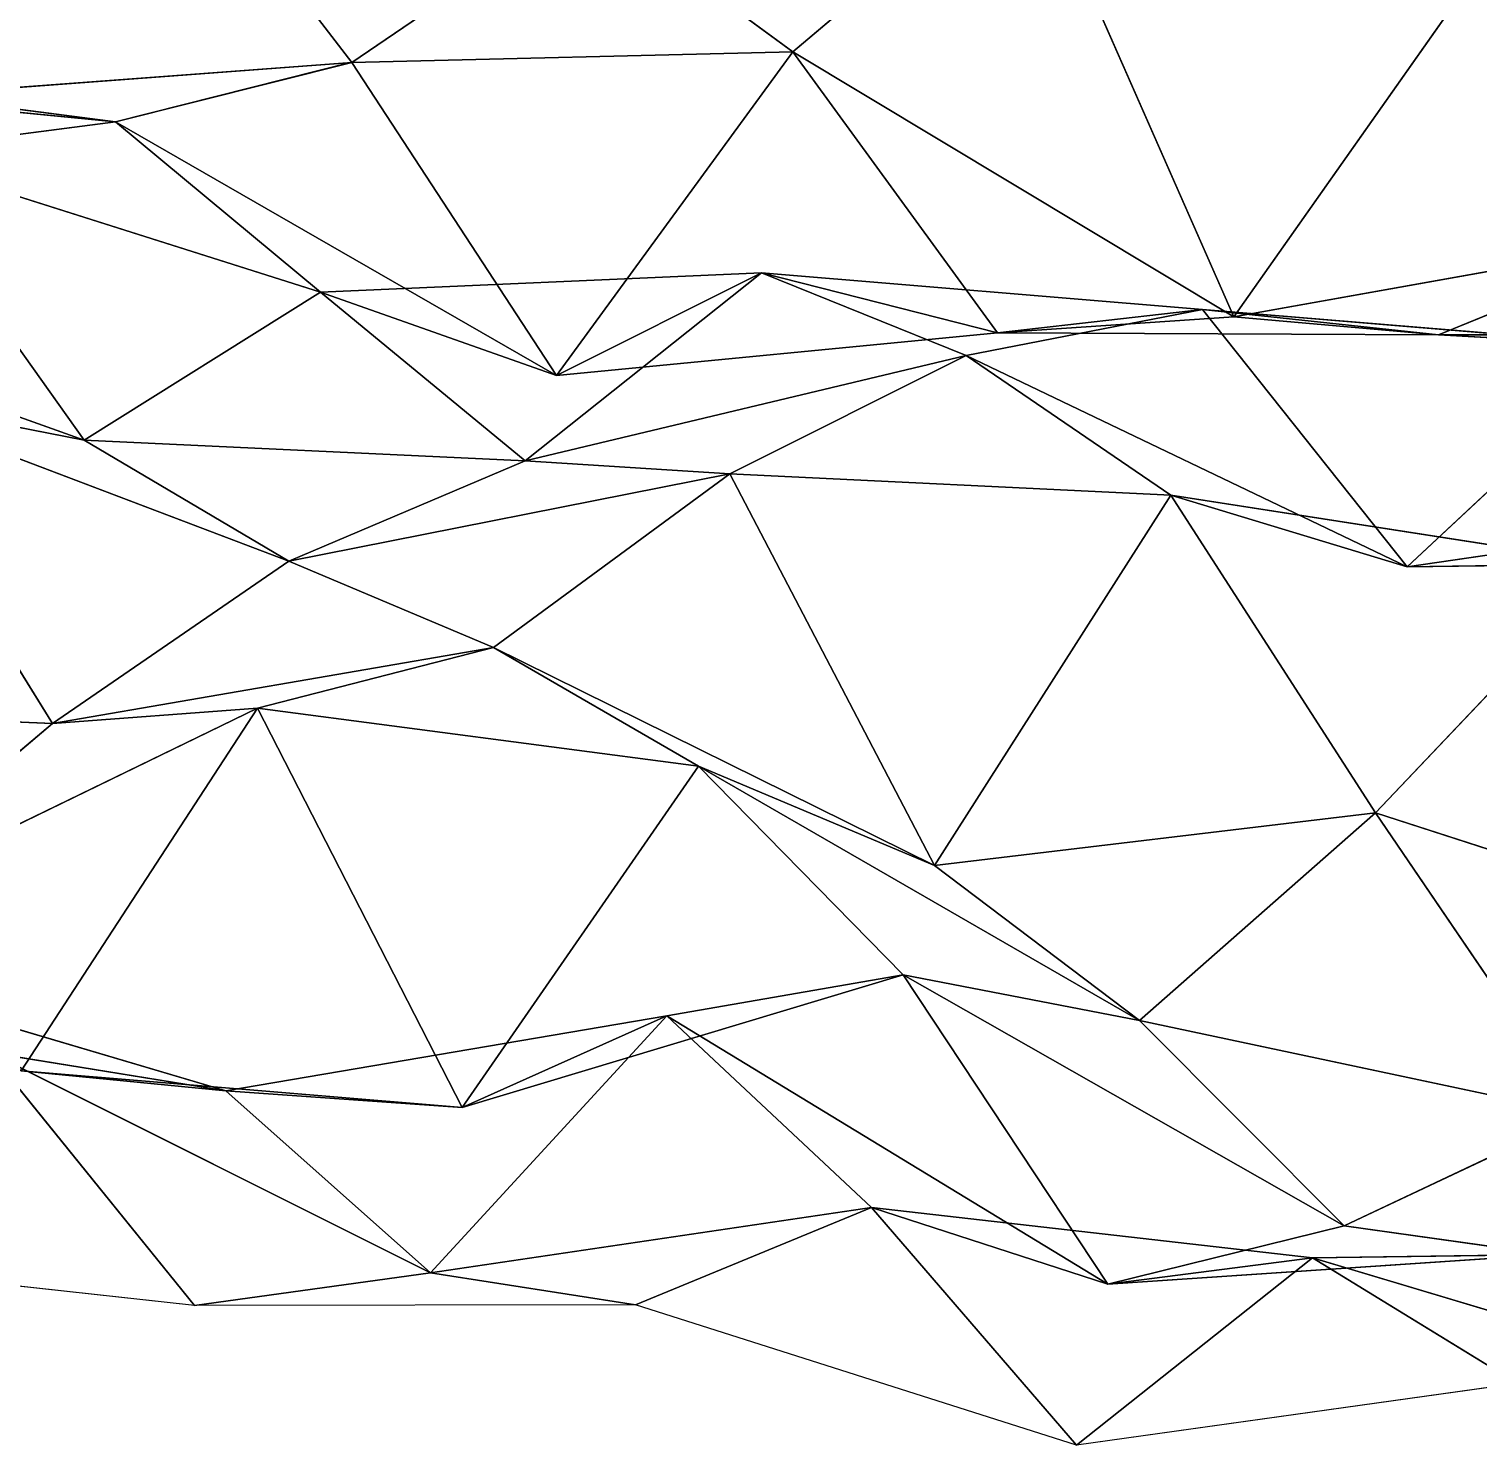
# Model space of a CAD drawing. Header units: metres. Extents: x -3703 to 431, y -1555 to 134.
# Drawn here: x -3436.8 to -3354.5, y -1554.9 to -1474.5 of the extents above; entities that cross this region are included whole.
import ezdxf

# ---------------------------------------------------------------- set-up
doc = ezdxf.new("R2010")
doc.units = ezdxf.units.M

msp = doc.modelspace()

# ---------------------------------------------------------------- linework, layer by layer
for p, q in [((-3430.1287, -1461.2551, -7481.9624), (-3418.5012, -1476.3724, -7518.9087)), ((-3418.5012, -1476.3724, -7518.9087), (-3430.1287, -1461.2551, -7481.9624)), ((-3380.0408, -1464.437, -7506.913), (-3393.4573, -1475.7732, -7531.874)), ((-3393.4573, -1475.7732, -7531.874), (-3380.0408, -1464.437, -7506.913)), ((-3380.0408, -1464.437, -7506.913), (-3368.413, -1490.8196, -7541.3403)), ((-3368.413, -1490.8196, -7541.3403), (-3380.0408, -1464.437, -7506.913)), ((-3405.0847, -1467.2485, -7493.4536), (-3418.5012, -1476.3724, -7518.9087)), ((-3418.5012, -1476.3724, -7518.9087), (-3405.0847, -1467.2485, -7493.4536)), ((-3405.0847, -1467.2485, -7493.4536), (-3393.4573, -1475.7732, -7531.874)), ((-3393.4573, -1475.7732, -7531.874), (-3405.0847, -1467.2485, -7493.4536)), ((-3354.9966, -1471.7637, -7518.1064), (-3368.413, -1490.8196, -7541.3403)), ((-3368.413, -1490.8196, -7541.3403), (-3354.9966, -1471.7637, -7518.1064)), ((-3393.4573, -1475.7732, -7531.874), (-3418.5012, -1476.3724, -7518.9087)), ((-3418.5012, -1476.3724, -7518.9087), (-3393.4573, -1475.7732, -7531.874)), ((-3393.4573, -1475.7732, -7531.874), (-3406.8733, -1494.1509, -7555.2603)), ((-3406.8733, -1494.1509, -7555.2603), (-3393.4573, -1475.7732, -7531.874)), ((-3368.413, -1490.8196, -7541.3403), (-3393.4573, -1475.7732, -7531.874)), ((-3393.4573, -1475.7732, -7531.874), (-3381.8293, -1491.7288, -7568.633)), ((-3381.8293, -1491.7288, -7568.633), (-3393.4573, -1475.7732, -7531.874)), ((-3393.4573, -1475.7732, -7531.874), (-3368.413, -1490.8196, -7541.3403)), ((-3418.5012, -1476.3724, -7518.9087), (-3443.5452, -1478.2482, -7505.6577)), ((-3443.5452, -1478.2482, -7505.6577), (-3418.5012, -1476.3724, -7518.9087)), ((-3418.5012, -1476.3724, -7518.9087), (-3431.9175, -1479.7538, -7545.6484)), ((-3431.9175, -1479.7538, -7545.6484), (-3418.5012, -1476.3724, -7518.9087)), ((-3418.5012, -1476.3724, -7518.9087), (-3406.8733, -1494.1509, -7555.2603)), ((-3406.8733, -1494.1509, -7555.2603), (-3418.5012, -1476.3724, -7518.9087)), ((-3431.9175, -1479.7538, -7545.6484), (-3456.9614, -1477.3015, -7533.365)), ((-3456.9614, -1477.3015, -7533.365), (-3431.9175, -1479.7538, -7545.6484)), ((-3443.5452, -1478.2482, -7505.6577), (-3431.9175, -1479.7538, -7545.6484)), ((-3431.9175, -1479.7538, -7545.6484), (-3443.5452, -1478.2482, -7505.6577)), ((-3431.9175, -1479.7538, -7545.6484), (-3445.334, -1481.4939, -7572.7544)), ((-3445.334, -1481.4939, -7572.7544), (-3431.9175, -1479.7538, -7545.6484)), ((-3406.8733, -1494.1509, -7555.2603), (-3431.9175, -1479.7538, -7545.6484)), ((-3431.9175, -1479.7538, -7545.6484), (-3420.2898, -1489.4221, -7583.813)), ((-3420.2898, -1489.4221, -7583.813), (-3431.9175, -1479.7538, -7545.6484)), ((-3431.9175, -1479.7538, -7545.6484), (-3406.8733, -1494.1509, -7555.2603)), ((-3420.2898, -1489.4221, -7583.813), (-3445.334, -1481.4939, -7572.7544)), ((-3445.334, -1481.4939, -7572.7544), (-3433.7063, -1497.8341, -7609.4272)), ((-3433.7063, -1497.8341, -7609.4272), (-3445.334, -1481.4939, -7572.7544)), ((-3445.334, -1481.4939, -7572.7544), (-3420.2898, -1489.4221, -7583.813)), ((-3343.3691, -1486.3613, -7555.1685), (-3368.413, -1490.8196, -7541.3403)), ((-3368.413, -1490.8196, -7541.3403), (-3343.3691, -1486.3613, -7555.1685)), ((-3343.3691, -1486.3613, -7555.1685), (-3356.7854, -1491.8448, -7581.4385)), ((-3356.7854, -1491.8448, -7581.4385), (-3343.3691, -1486.3613, -7555.1685)), ((-3395.2458, -1488.3224, -7596.89), (-3420.2898, -1489.4221, -7583.813)), ((-3420.2898, -1489.4221, -7583.813), (-3395.2458, -1488.3224, -7596.89)), ((-3395.2458, -1488.3224, -7596.89), (-3408.662, -1499.0067, -7621.996)), ((-3408.662, -1499.0067, -7621.996), (-3395.2458, -1488.3224, -7596.89)), ((-3406.8733, -1494.1509, -7555.2603), (-3395.2458, -1488.3224, -7596.89)), ((-3395.2458, -1488.3224, -7596.89), (-3406.8733, -1494.1509, -7555.2603)), ((-3381.8293, -1491.7288, -7568.633), (-3395.2458, -1488.3224, -7596.89)), ((-3370.202, -1490.4026, -7609.2563), (-3395.2458, -1488.3224, -7596.89)), ((-3395.2458, -1488.3224, -7596.89), (-3381.8293, -1491.7288, -7568.633)), ((-3395.2458, -1488.3224, -7596.89), (-3383.6182, -1493.0176, -7636.167)), ((-3383.6182, -1493.0176, -7636.167), (-3395.2458, -1488.3224, -7596.89)), ((-3395.2458, -1488.3224, -7596.89), (-3370.202, -1490.4026, -7609.2563)), ((-3433.7063, -1497.8341, -7609.4272), (-3458.7502, -1488.8964, -7598.5947)), ((-3458.7502, -1488.8964, -7598.5947), (-3433.7063, -1497.8341, -7609.4272)), ((-3420.2898, -1489.4221, -7583.813), (-3433.7063, -1497.8341, -7609.4272)), ((-3433.7063, -1497.8341, -7609.4272), (-3420.2898, -1489.4221, -7583.813)), ((-3406.8733, -1494.1509, -7555.2603), (-3420.2898, -1489.4221, -7583.813)), ((-3420.2898, -1489.4221, -7583.813), (-3406.8733, -1494.1509, -7555.2603)), ((-3420.2898, -1489.4221, -7583.813), (-3408.662, -1499.0067, -7621.996)), ((-3408.662, -1499.0067, -7621.996), (-3420.2898, -1489.4221, -7583.813)), ((-3370.202, -1490.4026, -7609.2563), (-3383.6182, -1493.0176, -7636.167)), ((-3383.6182, -1493.0176, -7636.167), (-3370.202, -1490.4026, -7609.2563)), ((-3381.8293, -1491.7288, -7568.633), (-3370.202, -1490.4026, -7609.2563)), ((-3370.202, -1490.4026, -7609.2563), (-3381.8293, -1491.7288, -7568.633)), ((-3368.413, -1490.8196, -7541.3403), (-3381.8293, -1491.7288, -7568.633)), ((-3381.8293, -1491.7288, -7568.633), (-3368.413, -1490.8196, -7541.3403)), ((-3356.7854, -1491.8448, -7581.4385), (-3370.202, -1490.4026, -7609.2563)), ((-3345.158, -1492.4833, -7621.622), (-3370.202, -1490.4026, -7609.2563)), ((-3370.202, -1490.4026, -7609.2563), (-3356.7854, -1491.8448, -7581.4385)), ((-3370.202, -1490.4026, -7609.2563), (-3358.5742, -1505.0293, -7646.312)), ((-3358.5742, -1505.0293, -7646.312), (-3370.202, -1490.4026, -7609.2563)), ((-3370.202, -1490.4026, -7609.2563), (-3345.158, -1492.4833, -7621.622)), ((-3368.413, -1490.8196, -7541.3403), (-3356.7854, -1491.8448, -7581.4385)), ((-3356.7854, -1491.8448, -7581.4385), (-3368.413, -1490.8196, -7541.3403)), ((-3381.8293, -1491.7288, -7568.633), (-3406.8733, -1494.1509, -7555.2603)), ((-3406.8733, -1494.1509, -7555.2603), (-3381.8293, -1491.7288, -7568.633)), ((-3356.7854, -1491.8448, -7581.4385), (-3381.8293, -1491.7288, -7568.633)), ((-3381.8293, -1491.7288, -7568.633), (-3356.7854, -1491.8448, -7581.4385)), ((-3331.7415, -1491.886, -7594.2603), (-3356.7854, -1491.8448, -7581.4385)), ((-3356.7854, -1491.8448, -7581.4385), (-3345.158, -1492.4833, -7621.622)), ((-3345.158, -1492.4833, -7621.622), (-3356.7854, -1491.8448, -7581.4385)), ((-3356.7854, -1491.8448, -7581.4385), (-3331.7415, -1491.886, -7594.2603)), ((-3345.158, -1492.4833, -7621.622), (-3358.5742, -1505.0293, -7646.312)), ((-3358.5742, -1505.0293, -7646.312), (-3345.158, -1492.4833, -7621.622)), ((-3383.6182, -1493.0176, -7636.167), (-3408.662, -1499.0067, -7621.996)), ((-3408.662, -1499.0067, -7621.996), (-3383.6182, -1493.0176, -7636.167)), ((-3383.6182, -1493.0176, -7636.167), (-3397.0347, -1499.7344, -7662.16)), ((-3397.0347, -1499.7344, -7662.16), (-3383.6182, -1493.0176, -7636.167)), ((-3358.5742, -1505.0293, -7646.312), (-3383.6182, -1493.0176, -7636.167)), ((-3383.6182, -1493.0176, -7636.167), (-3371.9907, -1500.9602, -7674.7173)), ((-3371.9907, -1500.9602, -7674.7173), (-3383.6182, -1493.0176, -7636.167)), ((-3383.6182, -1493.0176, -7636.167), (-3358.5742, -1505.0293, -7646.312)), ((-3433.7063, -1497.8341, -7609.4272), (-3447.1228, -1495.2025, -7637.511)), ((-3422.0786, -1504.7048, -7648.218), (-3447.1228, -1495.2025, -7637.511)), ((-3447.1228, -1495.2025, -7637.511), (-3433.7063, -1497.8341, -7609.4272)), ((-3447.1228, -1495.2025, -7637.511), (-3435.495, -1513.9236, -7673.6514)), ((-3435.495, -1513.9236, -7673.6514), (-3447.1228, -1495.2025, -7637.511)), ((-3447.1228, -1495.2025, -7637.511), (-3422.0786, -1504.7048, -7648.218)), ((-3408.662, -1499.0067, -7621.996), (-3433.7063, -1497.8341, -7609.4272)), ((-3433.7063, -1497.8341, -7609.4272), (-3422.0786, -1504.7048, -7648.218)), ((-3422.0786, -1504.7048, -7648.218), (-3433.7063, -1497.8341, -7609.4272)), ((-3433.7063, -1497.8341, -7609.4272), (-3408.662, -1499.0067, -7621.996)), ((-3408.662, -1499.0067, -7621.996), (-3422.0786, -1504.7048, -7648.218)), ((-3422.0786, -1504.7048, -7648.218), (-3408.662, -1499.0067, -7621.996)), ((-3408.662, -1499.0067, -7621.996), (-3397.0347, -1499.7344, -7662.16)), ((-3397.0347, -1499.7344, -7662.16), (-3408.662, -1499.0067, -7621.996)), ((-3397.0347, -1499.7344, -7662.16), (-3422.0786, -1504.7048, -7648.218)), ((-3422.0786, -1504.7048, -7648.218), (-3397.0347, -1499.7344, -7662.16)), ((-3397.0347, -1499.7344, -7662.16), (-3410.4512, -1509.5969, -7687.45)), ((-3410.4512, -1509.5969, -7687.45), (-3397.0347, -1499.7344, -7662.16)), ((-3371.9907, -1500.9602, -7674.7173), (-3397.0347, -1499.7344, -7662.16)), ((-3397.0347, -1499.7344, -7662.16), (-3385.4072, -1521.9865, -7697.511)), ((-3385.4072, -1521.9865, -7697.511), (-3397.0347, -1499.7344, -7662.16)), ((-3397.0347, -1499.7344, -7662.16), (-3371.9907, -1500.9602, -7674.7173)), ((-3371.9907, -1500.9602, -7674.7173), (-3385.4072, -1521.9865, -7697.511)), ((-3385.4072, -1521.9865, -7697.511), (-3371.9907, -1500.9602, -7674.7173)), ((-3358.5742, -1505.0293, -7646.312), (-3371.9907, -1500.9602, -7674.7173)), ((-3346.9468, -1504.8547, -7686.6777), (-3371.9907, -1500.9602, -7674.7173)), ((-3371.9907, -1500.9602, -7674.7173), (-3358.5742, -1505.0293, -7646.312)), ((-3371.9907, -1500.9602, -7674.7173), (-3360.3633, -1518.9825, -7711.014)), ((-3360.3633, -1518.9825, -7711.014), (-3371.9907, -1500.9602, -7674.7173)), ((-3371.9907, -1500.9602, -7674.7173), (-3346.9468, -1504.8547, -7686.6777)), ((-3333.5303, -1501.366, -7659.9624), (-3358.5742, -1505.0293, -7646.312)), ((-3358.5742, -1505.0293, -7646.312), (-3333.5303, -1501.366, -7659.9624)), ((-3422.0786, -1504.7048, -7648.218), (-3435.495, -1513.9236, -7673.6514)), ((-3435.495, -1513.9236, -7673.6514), (-3422.0786, -1504.7048, -7648.218)), ((-3422.0786, -1504.7048, -7648.218), (-3410.4512, -1509.5969, -7687.45)), ((-3410.4512, -1509.5969, -7687.45), (-3422.0786, -1504.7048, -7648.218)), ((-3346.9468, -1504.8547, -7686.6777), (-3360.3633, -1518.9825, -7711.014)), ((-3360.3633, -1518.9825, -7711.014), (-3346.9468, -1504.8547, -7686.6777)), ((-3358.5742, -1505.0293, -7646.312), (-3346.9468, -1504.8547, -7686.6777)), ((-3346.9468, -1504.8547, -7686.6777), (-3358.5742, -1505.0293, -7646.312)), ((-3410.4512, -1509.5969, -7687.45), (-3435.495, -1513.9236, -7673.6514)), ((-3435.495, -1513.9236, -7673.6514), (-3410.4512, -1509.5969, -7687.45)), ((-3410.4512, -1509.5969, -7687.45), (-3423.8674, -1513.0479, -7714.1743)), ((-3423.8674, -1513.0479, -7714.1743), (-3410.4512, -1509.5969, -7687.45)), ((-3385.4072, -1521.9865, -7697.511), (-3410.4512, -1509.5969, -7687.45)), ((-3410.4512, -1509.5969, -7687.45), (-3398.8235, -1516.3479, -7726.2676)), ((-3398.8235, -1516.3479, -7726.2676), (-3410.4512, -1509.5969, -7687.45)), ((-3410.4512, -1509.5969, -7687.45), (-3385.4072, -1521.9865, -7697.511)), ((-3435.495, -1513.9236, -7673.6514), (-3460.5393, -1512.8441, -7661.0615)), ((-3460.5393, -1512.8441, -7661.0615), (-3435.495, -1513.9236, -7673.6514)), ((-3423.8674, -1513.0479, -7714.1743), (-3448.9114, -1525.2109, -7698.6235)), ((-3448.9114, -1525.2109, -7698.6235), (-3423.8674, -1513.0479, -7714.1743)), ((-3423.8674, -1513.0479, -7714.1743), (-3437.284, -1533.6477, -7737.0635)), ((-3437.284, -1533.6477, -7737.0635), (-3423.8674, -1513.0479, -7714.1743)), ((-3435.495, -1513.9236, -7673.6514), (-3423.8674, -1513.0479, -7714.1743)), ((-3423.8674, -1513.0479, -7714.1743), (-3435.495, -1513.9236, -7673.6514)), ((-3398.8235, -1516.3479, -7726.2676), (-3423.8674, -1513.0479, -7714.1743)), ((-3423.8674, -1513.0479, -7714.1743), (-3412.24, -1535.7306, -7749.4287)), ((-3412.24, -1535.7306, -7749.4287), (-3423.8674, -1513.0479, -7714.1743)), ((-3423.8674, -1513.0479, -7714.1743), (-3398.8235, -1516.3479, -7726.2676)), ((-3435.495, -1513.9236, -7673.6514), (-3448.9114, -1525.2109, -7698.6235)), ((-3448.9114, -1525.2109, -7698.6235), (-3435.495, -1513.9236, -7673.6514)), ((-3398.8235, -1516.3479, -7726.2676), (-3412.24, -1535.7306, -7749.4287)), ((-3412.24, -1535.7306, -7749.4287), (-3398.8235, -1516.3479, -7726.2676)), ((-3385.4072, -1521.9865, -7697.511), (-3398.8235, -1516.3479, -7726.2676)), ((-3373.7795, -1530.7761, -7735.8726), (-3398.8235, -1516.3479, -7726.2676)), ((-3398.8235, -1516.3479, -7726.2676), (-3385.4072, -1521.9865, -7697.511)), ((-3398.8235, -1516.3479, -7726.2676), (-3387.196, -1528.1891, -7763.9463)), ((-3387.196, -1528.1891, -7763.9463), (-3398.8235, -1516.3479, -7726.2676)), ((-3398.8235, -1516.3479, -7726.2676), (-3373.7795, -1530.7761, -7735.8726)), ((-3360.3633, -1518.9825, -7711.014), (-3385.4072, -1521.9865, -7697.511)), ((-3385.4072, -1521.9865, -7697.511), (-3360.3633, -1518.9825, -7711.014)), ((-3360.3633, -1518.9825, -7711.014), (-3373.7795, -1530.7761, -7735.8726)), ((-3373.7795, -1530.7761, -7735.8726), (-3360.3633, -1518.9825, -7711.014)), ((-3335.3193, -1527.0864, -7722.033), (-3360.3633, -1518.9825, -7711.014)), ((-3360.3633, -1518.9825, -7711.014), (-3348.7356, -1536.112, -7747.5107)), ((-3348.7356, -1536.112, -7747.5107), (-3360.3633, -1518.9825, -7711.014)), ((-3360.3633, -1518.9825, -7711.014), (-3335.3193, -1527.0864, -7722.033)), ((-3385.4072, -1521.9865, -7697.511), (-3373.7795, -1530.7761, -7735.8726)), ((-3373.7795, -1530.7761, -7735.8726), (-3385.4072, -1521.9865, -7697.511)), ((-3425.6562, -1534.7719, -7777.1387), (-3450.7002, -1527.3701, -7765.9624)), ((-3450.7002, -1527.3701, -7765.9624), (-3425.6562, -1534.7719, -7777.1387)), ((-3387.196, -1528.1891, -7763.9463), (-3412.24, -1535.7306, -7749.4287)), ((-3412.24, -1535.7306, -7749.4287), (-3387.196, -1528.1891, -7763.9463)), ((-3387.196, -1528.1891, -7763.9463), (-3400.6123, -1530.5228, -7790.92)), ((-3400.6123, -1530.5228, -7790.92), (-3387.196, -1528.1891, -7763.9463)), ((-3373.7795, -1530.7761, -7735.8726), (-3387.196, -1528.1891, -7763.9463)), ((-3362.152, -1542.4381, -7773.5913), (-3387.196, -1528.1891, -7763.9463)), ((-3387.196, -1528.1891, -7763.9463), (-3373.7795, -1530.7761, -7735.8726)), ((-3387.196, -1528.1891, -7763.9463), (-3375.5684, -1545.7593, -7800.344)), ((-3375.5684, -1545.7593, -7800.344), (-3387.196, -1528.1891, -7763.9463)), ((-3387.196, -1528.1891, -7763.9463), (-3362.152, -1542.4381, -7773.5913)), ((-3400.6123, -1530.5228, -7790.92), (-3425.6562, -1534.7719, -7777.1387)), ((-3425.6562, -1534.7719, -7777.1387), (-3400.6123, -1530.5228, -7790.92)), ((-3400.6123, -1530.5228, -7790.92), (-3414.0288, -1545.1042, -7815.155)), ((-3414.0288, -1545.1042, -7815.155), (-3400.6123, -1530.5228, -7790.92)), ((-3412.24, -1535.7306, -7749.4287), (-3400.6123, -1530.5228, -7790.92)), ((-3400.6123, -1530.5228, -7790.92), (-3412.24, -1535.7306, -7749.4287)), ((-3375.5684, -1545.7593, -7800.344), (-3400.6123, -1530.5228, -7790.92)), ((-3400.6123, -1530.5228, -7790.92), (-3388.9849, -1541.4028, -7828.8135)), ((-3388.9849, -1541.4028, -7828.8135), (-3400.6123, -1530.5228, -7790.92)), ((-3400.6123, -1530.5228, -7790.92), (-3375.5684, -1545.7593, -7800.344)), ((-3348.7356, -1536.112, -7747.5107), (-3373.7795, -1530.7761, -7735.8726)), ((-3373.7795, -1530.7761, -7735.8726), (-3362.152, -1542.4381, -7773.5913)), ((-3362.152, -1542.4381, -7773.5913), (-3373.7795, -1530.7761, -7735.8726)), ((-3373.7795, -1530.7761, -7735.8726), (-3348.7356, -1536.112, -7747.5107)), ((-3425.6562, -1534.7719, -7777.1387), (-3439.0728, -1532.5969, -7805.12)), ((-3414.0288, -1545.1042, -7815.155), (-3439.0728, -1532.5969, -7805.12)), ((-3439.0728, -1532.5969, -7805.12), (-3425.6562, -1534.7719, -7777.1387)), ((-3439.0728, -1532.5969, -7805.12), (-3427.4453, -1546.9745, -7842.2324)), ((-3427.4453, -1546.9745, -7842.2324), (-3439.0728, -1532.5969, -7805.12)), ((-3439.0728, -1532.5969, -7805.12), (-3414.0288, -1545.1042, -7815.155)), ((-3412.24, -1535.7306, -7749.4287), (-3437.284, -1533.6477, -7737.0635)), ((-3437.284, -1533.6477, -7737.0635), (-3425.6562, -1534.7719, -7777.1387)), ((-3425.6562, -1534.7719, -7777.1387), (-3437.284, -1533.6477, -7737.0635)), ((-3437.284, -1533.6477, -7737.0635), (-3412.24, -1535.7306, -7749.4287)), ((-3412.24, -1535.7306, -7749.4287), (-3425.6562, -1534.7719, -7777.1387)), ((-3425.6562, -1534.7719, -7777.1387), (-3412.24, -1535.7306, -7749.4287)), ((-3425.6562, -1534.7719, -7777.1387), (-3414.0288, -1545.1042, -7815.155)), ((-3414.0288, -1545.1042, -7815.155), (-3425.6562, -1534.7719, -7777.1387)), ((-3348.7356, -1536.112, -7747.5107), (-3362.152, -1542.4381, -7773.5913)), ((-3362.152, -1542.4381, -7773.5913), (-3348.7356, -1536.112, -7747.5107)), ((-3388.9849, -1541.4028, -7828.8135), (-3414.0288, -1545.1042, -7815.155)), ((-3414.0288, -1545.1042, -7815.155), (-3388.9849, -1541.4028, -7828.8135)), ((-3388.9849, -1541.4028, -7828.8135), (-3402.4014, -1546.9285, -7855.0737)), ((-3402.4014, -1546.9285, -7855.0737), (-3388.9849, -1541.4028, -7828.8135)), ((-3375.5684, -1545.7593, -7800.344), (-3388.9849, -1541.4028, -7828.8135)), ((-3363.941, -1544.2678, -7841.0044), (-3388.9849, -1541.4028, -7828.8135)), ((-3388.9849, -1541.4028, -7828.8135), (-3375.5684, -1545.7593, -7800.344)), ((-3388.9849, -1541.4028, -7828.8135), (-3377.3574, -1554.8911, -7866.1245)), ((-3377.3574, -1554.8911, -7866.1245), (-3388.9849, -1541.4028, -7828.8135)), ((-3388.9849, -1541.4028, -7828.8135), (-3363.941, -1544.2678, -7841.0044)), ((-3362.152, -1542.4381, -7773.5913), (-3375.5684, -1545.7593, -7800.344)), ((-3375.5684, -1545.7593, -7800.344), (-3362.152, -1542.4381, -7773.5913)), ((-3337.1082, -1545.9619, -7785.635), (-3362.152, -1542.4381, -7773.5913)), ((-3362.152, -1542.4381, -7773.5913), (-3350.5244, -1544.0784, -7813.5513)), ((-3350.5244, -1544.0784, -7813.5513), (-3362.152, -1542.4381, -7773.5913)), ((-3362.152, -1542.4381, -7773.5913), (-3337.1082, -1545.9619, -7785.635)), ((-3427.4453, -1546.9745, -7842.2324), (-3452.4893, -1544.2214, -7830.0166)), ((-3363.941, -1544.2678, -7841.0044), (-3377.3574, -1554.8911, -7866.1245)), ((-3377.3574, -1554.8911, -7866.1245), (-3363.941, -1544.2678, -7841.0044)), ((-3350.5244, -1544.0784, -7813.5513), (-3375.5684, -1545.7593, -7800.344)), ((-3375.5684, -1545.7593, -7800.344), (-3350.5244, -1544.0784, -7813.5513)), ((-3375.5684, -1545.7593, -7800.344), (-3363.941, -1544.2678, -7841.0044)), ((-3363.941, -1544.2678, -7841.0044), (-3375.5684, -1545.7593, -7800.344)), ((-3350.5244, -1544.0784, -7813.5513), (-3363.941, -1544.2678, -7841.0044)), ((-3363.941, -1544.2678, -7841.0044), (-3350.5244, -1544.0784, -7813.5513)), ((-3338.897, -1551.749, -7852.1626), (-3363.941, -1544.2678, -7841.0044)), ((-3363.941, -1544.2678, -7841.0044), (-3352.3135, -1551.4012, -7879.7363)), ((-3352.3135, -1551.4012, -7879.7363), (-3363.941, -1544.2678, -7841.0044)), ((-3363.941, -1544.2678, -7841.0044), (-3338.897, -1551.749, -7852.1626)), ((-3414.0288, -1545.1042, -7815.155), (-3427.4453, -1546.9745, -7842.2324)), ((-3427.4453, -1546.9745, -7842.2324), (-3414.0288, -1545.1042, -7815.155)), ((-3414.0288, -1545.1042, -7815.155), (-3402.4014, -1546.9285, -7855.0737)), ((-3402.4014, -1546.9285, -7855.0737), (-3414.0288, -1545.1042, -7815.155)), ((-3402.4014, -1546.9285, -7855.0737), (-3427.4453, -1546.9745, -7842.2324)), ((-3377.3574, -1554.8911, -7866.1245), (-3402.4014, -1546.9285, -7855.0737)), ((-3352.3135, -1551.4012, -7879.7363), (-3377.3574, -1554.8911, -7866.1245))]:
    msp.add_line(p, q)
for points in [[(-3443.5452, -1478.2482, -7505.6577), (-3455.1726, -1463.1691, -7468.703), (-3430.1287, -1461.2551, -7481.9624), (-3430.1287, -1461.255, -7481.9624)], [(-3430.1287, -1461.2551, -7481.9624), (-3418.5012, -1476.3724, -7518.9087), (-3443.5452, -1478.2482, -7505.6577), (-3443.5452, -1478.248, -7505.6577)], [(-3418.5012, -1476.3724, -7518.9087), (-3430.1287, -1461.2551, -7481.9624), (-3405.0847, -1467.2485, -7493.4536), (-3405.0847, -1467.2484, -7493.4536)], [(-3393.4573, -1475.7732, -7531.874), (-3405.0847, -1467.2485, -7493.4536), (-3380.0408, -1464.437, -7506.913), (-3380.0408, -1464.4369, -7506.913)], [(-3380.0408, -1464.437, -7506.913), (-3368.413, -1490.8196, -7541.3403), (-3393.4573, -1475.7732, -7531.874), (-3393.4573, -1475.7731, -7531.874)], [(-3368.413, -1490.8196, -7541.3403), (-3380.0408, -1464.437, -7506.913), (-3354.9966, -1471.7637, -7518.1064), (-3354.9966, -1471.7635, -7518.1064)], [(-3405.0847, -1467.2485, -7493.4536), (-3393.4573, -1475.7732, -7531.874), (-3418.5012, -1476.3724, -7518.9087), (-3418.5012, -1476.3723, -7518.9087)], [(-3343.3691, -1486.3613, -7555.1685), (-3354.9966, -1471.7637, -7518.1064), (-3329.9526, -1469.9124, -7531.3516), (-3329.9526, -1469.9122, -7531.3516)], [(-3354.9966, -1471.7637, -7518.1064), (-3343.3691, -1486.3613, -7555.1685), (-3368.413, -1490.8196, -7541.3403), (-3368.413, -1490.8195, -7541.3403)], [(-3406.8733, -1494.1509, -7555.2603), (-3418.5012, -1476.3724, -7518.9087), (-3393.4573, -1475.7732, -7531.874), (-3393.4573, -1475.7731, -7531.874)], [(-3393.4573, -1475.7732, -7531.874), (-3381.8293, -1491.7288, -7568.633), (-3406.8733, -1494.1509, -7555.2603), (-3406.8733, -1494.1508, -7555.2603)], [(-3381.8293, -1491.7288, -7568.633), (-3393.4573, -1475.7732, -7531.874), (-3368.413, -1490.8196, -7541.3403), (-3368.413, -1490.8195, -7541.3403)], [(-3431.9175, -1479.7538, -7545.6484), (-3443.5452, -1478.2482, -7505.6577), (-3418.5012, -1476.3724, -7518.9087), (-3418.5012, -1476.3723, -7518.9087)], [(-3418.5012, -1476.3724, -7518.9087), (-3406.8733, -1494.1509, -7555.2603), (-3431.9175, -1479.7538, -7545.6484), (-3431.9175, -1479.7537, -7545.6484)], [(-3443.5452, -1478.2482, -7505.6577), (-3431.9175, -1479.7538, -7545.6484), (-3456.9614, -1477.3015, -7533.365), (-3456.9614, -1477.3014, -7533.365)], [(-3445.334, -1481.4939, -7572.7544), (-3456.9614, -1477.3015, -7533.365), (-3431.9175, -1479.7538, -7545.6484), (-3431.9175, -1479.7537, -7545.6484)], [(-3431.9175, -1479.7538, -7545.6484), (-3420.2898, -1489.4221, -7583.813), (-3445.334, -1481.4939, -7572.7544), (-3445.334, -1481.4938, -7572.7544)], [(-3420.2898, -1489.4221, -7583.813), (-3431.9175, -1479.7538, -7545.6484), (-3406.8733, -1494.1509, -7555.2603), (-3406.8733, -1494.1508, -7555.2603)], [(-3445.334, -1481.4939, -7572.7544), (-3433.7063, -1497.8341, -7609.4272), (-3458.7502, -1488.8964, -7598.5947), (-3458.7502, -1488.8962, -7598.5947)], [(-3433.7063, -1497.8341, -7609.4272), (-3445.334, -1481.4939, -7572.7544), (-3420.2898, -1489.4221, -7583.813), (-3420.2898, -1489.422, -7583.813)], [(-3356.7854, -1491.8448, -7581.4385), (-3368.413, -1490.8196, -7541.3403), (-3343.3691, -1486.3613, -7555.1685), (-3343.3691, -1486.3612, -7555.1685)], [(-3343.3691, -1486.3613, -7555.1685), (-3331.7415, -1491.886, -7594.2603), (-3356.7854, -1491.8448, -7581.4385), (-3356.7854, -1491.8447, -7581.4385)], [(-3408.662, -1499.0067, -7621.996), (-3420.2898, -1489.4221, -7583.813), (-3395.2458, -1488.3224, -7596.89), (-3395.2458, -1488.3223, -7596.89)], [(-3406.8733, -1494.1509, -7555.2603), (-3395.2458, -1488.3224, -7596.89), (-3420.2898, -1489.4221, -7583.813), (-3420.2898, -1489.422, -7583.813)], [(-3395.2458, -1488.3224, -7596.89), (-3383.6182, -1493.0176, -7636.167), (-3408.662, -1499.0067, -7621.996), (-3408.662, -1499.0066, -7621.996)], [(-3395.2458, -1488.3224, -7596.89), (-3406.8733, -1494.1509, -7555.2603), (-3381.8293, -1491.7288, -7568.633), (-3381.8293, -1491.7286, -7568.633)], [(-3381.8293, -1491.7288, -7568.633), (-3370.202, -1490.4026, -7609.2563), (-3395.2458, -1488.3224, -7596.89), (-3395.2458, -1488.3223, -7596.89)], [(-3383.6182, -1493.0176, -7636.167), (-3395.2458, -1488.3224, -7596.89), (-3370.202, -1490.4026, -7609.2563), (-3370.202, -1490.4025, -7609.2563)], [(-3447.1228, -1495.2025, -7637.511), (-3458.7502, -1488.8964, -7598.5947), (-3433.7063, -1497.8341, -7609.4272), (-3433.7063, -1497.834, -7609.4272)], [(-3420.2898, -1489.4221, -7583.813), (-3408.662, -1499.0067, -7621.996), (-3433.7063, -1497.8341, -7609.4272), (-3433.7063, -1497.834, -7609.4272)], [(-3370.202, -1490.4026, -7609.2563), (-3358.5742, -1505.0293, -7646.312), (-3383.6182, -1493.0176, -7636.167), (-3383.6182, -1493.0175, -7636.167)], [(-3370.202, -1490.4026, -7609.2563), (-3381.8293, -1491.7288, -7568.633), (-3356.7854, -1491.8448, -7581.4385), (-3356.7854, -1491.8447, -7581.4385)], [(-3368.413, -1490.8196, -7541.3403), (-3356.7854, -1491.8448, -7581.4385), (-3381.8293, -1491.7288, -7568.633), (-3381.8293, -1491.7286, -7568.633)], [(-3356.7854, -1491.8448, -7581.4385), (-3345.158, -1492.4833, -7621.622), (-3370.202, -1490.4026, -7609.2563), (-3370.202, -1490.4025, -7609.2563)], [(-3358.5742, -1505.0293, -7646.312), (-3370.202, -1490.4026, -7609.2563), (-3345.158, -1492.4833, -7621.622), (-3345.158, -1492.4832, -7621.622)], [(-3345.158, -1492.4833, -7621.622), (-3356.7854, -1491.8448, -7581.4385), (-3331.7415, -1491.886, -7594.2603), (-3331.7415, -1491.8859, -7594.2603)], [(-3345.158, -1492.4833, -7621.622), (-3333.5303, -1501.366, -7659.9624), (-3358.5742, -1505.0293, -7646.312), (-3358.5742, -1505.0292, -7646.312)], [(-3397.0347, -1499.7344, -7662.16), (-3408.662, -1499.0067, -7621.996), (-3383.6182, -1493.0176, -7636.167), (-3383.6182, -1493.0175, -7636.167)], [(-3383.6182, -1493.0176, -7636.167), (-3371.9907, -1500.9602, -7674.7173), (-3397.0347, -1499.7344, -7662.16), (-3397.0347, -1499.7343, -7662.16)], [(-3371.9907, -1500.9602, -7674.7173), (-3383.6182, -1493.0176, -7636.167), (-3358.5742, -1505.0293, -7646.312), (-3358.5742, -1505.0292, -7646.312)], [(-3447.1228, -1495.2025, -7637.511), (-3435.495, -1513.9236, -7673.6514), (-3460.5393, -1512.8441, -7661.0615), (-3460.5393, -1512.844, -7661.0615)], [(-3433.7063, -1497.8341, -7609.4272), (-3422.0786, -1504.7048, -7648.218), (-3447.1228, -1495.2025, -7637.511), (-3447.1228, -1495.2024, -7637.511)], [(-3435.495, -1513.9236, -7673.6514), (-3447.1228, -1495.2025, -7637.511), (-3422.0786, -1504.7048, -7648.218), (-3422.0786, -1504.7047, -7648.218)], [(-3422.0786, -1504.7048, -7648.218), (-3433.7063, -1497.8341, -7609.4272), (-3408.662, -1499.0067, -7621.996), (-3408.662, -1499.0066, -7621.996)], [(-3408.662, -1499.0067, -7621.996), (-3397.0347, -1499.7344, -7662.16), (-3422.0786, -1504.7048, -7648.218), (-3422.0786, -1504.7047, -7648.218)], [(-3410.4512, -1509.5969, -7687.45), (-3422.0786, -1504.7048, -7648.218), (-3397.0347, -1499.7344, -7662.16), (-3397.0347, -1499.7343, -7662.16)], [(-3397.0347, -1499.7344, -7662.16), (-3385.4072, -1521.9865, -7697.511), (-3410.4512, -1509.5969, -7687.45), (-3410.4512, -1509.5968, -7687.45)], [(-3385.4072, -1521.9865, -7697.511), (-3397.0347, -1499.7344, -7662.16), (-3371.9907, -1500.9602, -7674.7173), (-3371.9907, -1500.9601, -7674.7173)], [(-3371.9907, -1500.9602, -7674.7173), (-3360.3633, -1518.9825, -7711.014), (-3385.4072, -1521.9865, -7697.511), (-3385.4072, -1521.9863, -7697.511)], [(-3358.5742, -1505.0293, -7646.312), (-3346.9468, -1504.8547, -7686.6777), (-3371.9907, -1500.9602, -7674.7173), (-3371.9907, -1500.9601, -7674.7173)], [(-3360.3633, -1518.9825, -7711.014), (-3371.9907, -1500.9602, -7674.7173), (-3346.9468, -1504.8547, -7686.6777), (-3346.9468, -1504.8546, -7686.6777)], [(-3346.9468, -1504.8547, -7686.6777), (-3358.5742, -1505.0293, -7646.312), (-3333.5303, -1501.366, -7659.9624), (-3333.5303, -1501.3658, -7659.9624)], [(-3422.0786, -1504.7048, -7648.218), (-3410.4512, -1509.5969, -7687.45), (-3435.495, -1513.9236, -7673.6514), (-3435.495, -1513.9235, -7673.6514)], [(-3346.9468, -1504.8547, -7686.6777), (-3335.3193, -1527.0864, -7722.033), (-3360.3633, -1518.9825, -7711.014), (-3360.3633, -1518.9824, -7711.014)], [(-3423.8674, -1513.0479, -7714.1743), (-3435.495, -1513.9236, -7673.6514), (-3410.4512, -1509.5969, -7687.45), (-3410.4512, -1509.5968, -7687.45)], [(-3410.4512, -1509.5969, -7687.45), (-3398.8235, -1516.3479, -7726.2676), (-3423.8674, -1513.0479, -7714.1743), (-3423.8674, -1513.0477, -7714.1743)], [(-3398.8235, -1516.3479, -7726.2676), (-3410.4512, -1509.5969, -7687.45), (-3385.4072, -1521.9865, -7697.511), (-3385.4072, -1521.9863, -7697.511)], [(-3448.9114, -1525.2109, -7698.6235), (-3460.5393, -1512.8441, -7661.0615), (-3435.495, -1513.9236, -7673.6514), (-3435.495, -1513.9235, -7673.6514)], [(-3437.284, -1533.6477, -7737.0635), (-3448.9114, -1525.2109, -7698.6235), (-3423.8674, -1513.0479, -7714.1743), (-3423.8674, -1513.0477, -7714.1743)], [(-3435.495, -1513.9236, -7673.6514), (-3423.8674, -1513.0479, -7714.1743), (-3448.9114, -1525.2109, -7698.6235), (-3448.9114, -1525.2108, -7698.6235)], [(-3423.8674, -1513.0479, -7714.1743), (-3412.24, -1535.7306, -7749.4287), (-3437.284, -1533.6477, -7737.0635), (-3437.284, -1533.6476, -7737.0635)], [(-3412.24, -1535.7306, -7749.4287), (-3423.8674, -1513.0479, -7714.1743), (-3398.8235, -1516.3479, -7726.2676), (-3398.8235, -1516.3478, -7726.2676)], [(-3398.8235, -1516.3479, -7726.2676), (-3387.196, -1528.1891, -7763.9463), (-3412.24, -1535.7306, -7749.4287), (-3412.24, -1535.7305, -7749.4287)], [(-3385.4072, -1521.9865, -7697.511), (-3373.7795, -1530.7761, -7735.8726), (-3398.8235, -1516.3479, -7726.2676), (-3398.8235, -1516.3478, -7726.2676)], [(-3387.196, -1528.1891, -7763.9463), (-3398.8235, -1516.3479, -7726.2676), (-3373.7795, -1530.7761, -7735.8726), (-3373.7795, -1530.776, -7735.8726)], [(-3373.7795, -1530.7761, -7735.8726), (-3385.4072, -1521.9865, -7697.511), (-3360.3633, -1518.9825, -7711.014), (-3360.3633, -1518.9824, -7711.014)], [(-3360.3633, -1518.9825, -7711.014), (-3348.7356, -1536.112, -7747.5107), (-3373.7795, -1530.7761, -7735.8726), (-3373.7795, -1530.776, -7735.8726)], [(-3348.7356, -1536.112, -7747.5107), (-3360.3633, -1518.9825, -7711.014), (-3335.3193, -1527.0864, -7722.033), (-3335.3193, -1527.0863, -7722.033)], [(-3437.284, -1533.6477, -7737.0635), (-3425.6562, -1534.7719, -7777.1387), (-3450.7002, -1527.3701, -7765.9624), (-3450.7002, -1527.37, -7765.9624)], [(-3439.0728, -1532.5969, -7805.12), (-3450.7002, -1527.3701, -7765.9624), (-3425.6562, -1534.7719, -7777.1387), (-3425.6562, -1534.7717, -7777.1387)], [(-3400.6123, -1530.5228, -7790.92), (-3412.24, -1535.7306, -7749.4287), (-3387.196, -1528.1891, -7763.9463), (-3387.196, -1528.189, -7763.9463)], [(-3387.196, -1528.1891, -7763.9463), (-3375.5684, -1545.7593, -7800.344), (-3400.6123, -1530.5228, -7790.92), (-3400.6123, -1530.5227, -7790.92)], [(-3373.7795, -1530.7761, -7735.8726), (-3362.152, -1542.4381, -7773.5913), (-3387.196, -1528.1891, -7763.9463), (-3387.196, -1528.189, -7763.9463)], [(-3375.5684, -1545.7593, -7800.344), (-3387.196, -1528.1891, -7763.9463), (-3362.152, -1542.4381, -7773.5913), (-3362.152, -1542.438, -7773.5913)], [(-3414.0288, -1545.1042, -7815.155), (-3425.6562, -1534.7719, -7777.1387), (-3400.6123, -1530.5228, -7790.92), (-3400.6123, -1530.5227, -7790.92)], [(-3412.24, -1535.7306, -7749.4287), (-3400.6123, -1530.5228, -7790.92), (-3425.6562, -1534.7719, -7777.1387), (-3425.6562, -1534.7717, -7777.1387)], [(-3400.6123, -1530.5228, -7790.92), (-3388.9849, -1541.4028, -7828.8135), (-3414.0288, -1545.1042, -7815.155), (-3414.0288, -1545.1041, -7815.155)], [(-3388.9849, -1541.4028, -7828.8135), (-3400.6123, -1530.5228, -7790.92), (-3375.5684, -1545.7593, -7800.344), (-3375.5684, -1545.7592, -7800.344)], [(-3362.152, -1542.4381, -7773.5913), (-3373.7795, -1530.7761, -7735.8726), (-3348.7356, -1536.112, -7747.5107), (-3348.7356, -1536.1119, -7747.5107)], [(-3439.0728, -1532.5969, -7805.12), (-3427.4453, -1546.9745, -7842.2324), (-3452.4893, -1544.2214, -7830.0166), (-3452.4893, -1544.2213, -7830.0166)], [(-3425.6562, -1534.7719, -7777.1387), (-3414.0288, -1545.1042, -7815.155), (-3439.0728, -1532.5969, -7805.12), (-3439.0728, -1532.5968, -7805.12)], [(-3427.4453, -1546.9745, -7842.2324), (-3439.0728, -1532.5969, -7805.12), (-3414.0288, -1545.1042, -7815.155), (-3414.0288, -1545.1041, -7815.155)], [(-3425.6562, -1534.7719, -7777.1387), (-3437.284, -1533.6477, -7737.0635), (-3412.24, -1535.7306, -7749.4287), (-3412.24, -1535.7305, -7749.4287)], [(-3348.7356, -1536.112, -7747.5107), (-3337.1082, -1545.9619, -7785.635), (-3362.152, -1542.4381, -7773.5913), (-3362.152, -1542.438, -7773.5913)], [(-3402.4014, -1546.9285, -7855.0737), (-3414.0288, -1545.1042, -7815.155), (-3388.9849, -1541.4028, -7828.8135), (-3388.9849, -1541.4027, -7828.8135)], [(-3388.9849, -1541.4028, -7828.8135), (-3377.3574, -1554.8911, -7866.1245), (-3402.4014, -1546.9285, -7855.0737), (-3402.4014, -1546.9283, -7855.0737)], [(-3375.5684, -1545.7593, -7800.344), (-3363.941, -1544.2678, -7841.0044), (-3388.9849, -1541.4028, -7828.8135), (-3388.9849, -1541.4027, -7828.8135)], [(-3377.3574, -1554.8911, -7866.1245), (-3388.9849, -1541.4028, -7828.8135), (-3363.941, -1544.2678, -7841.0044), (-3363.941, -1544.2677, -7841.0044)], [(-3362.152, -1542.4381, -7773.5913), (-3350.5244, -1544.0784, -7813.5513), (-3375.5684, -1545.7593, -7800.344), (-3375.5684, -1545.7592, -7800.344)], [(-3350.5244, -1544.0784, -7813.5513), (-3362.152, -1542.4381, -7773.5913), (-3337.1082, -1545.9619, -7785.635), (-3337.1082, -1545.9618, -7785.635)], [(-3363.941, -1544.2678, -7841.0044), (-3352.3135, -1551.4012, -7879.7363), (-3377.3574, -1554.8911, -7866.1245), (-3377.3574, -1554.891, -7866.1245)], [(-3363.941, -1544.2678, -7841.0044), (-3375.5684, -1545.7593, -7800.344), (-3350.5244, -1544.0784, -7813.5513), (-3350.5244, -1544.0782, -7813.5513)], [(-3350.5244, -1544.0784, -7813.5513), (-3338.897, -1551.749, -7852.1626), (-3363.941, -1544.2678, -7841.0044), (-3363.941, -1544.2677, -7841.0044)], [(-3352.3135, -1551.4012, -7879.7363), (-3363.941, -1544.2678, -7841.0044), (-3338.897, -1551.749, -7852.1626), (-3338.897, -1551.7489, -7852.1626)], [(-3414.0288, -1545.1042, -7815.155), (-3402.4014, -1546.9285, -7855.0737), (-3427.4453, -1546.9745, -7842.2324), (-3427.4453, -1546.9744, -7842.2324)]]:
    msp.add_3dface(points)

doc.saveas('drawing.dxf')
